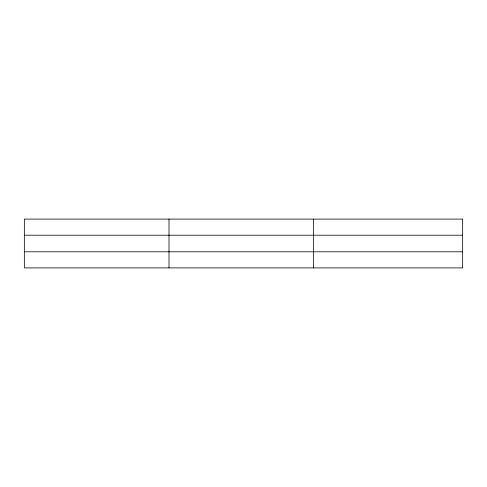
<?xml version="1.0" encoding="UTF-8"?>
<svg xmlns="http://www.w3.org/2000/svg" width="487" height="487" viewBox="0 0 487 487"><rect width="100%" height="100%" fill="white"/><g stroke="black" fill="none" stroke-linecap="round" stroke-linejoin="round"><path stroke-width="0.73" d="M168.989 219.101L168.989 267.899M313.628 219.101L313.628 267.899M462.65 251.797L462.65 267.899L24.35 267.899L24.35 219.101L462.65 219.101L462.65 251.797L24.35 251.797M24.35 235.203L462.65 235.203"/></g></svg>
